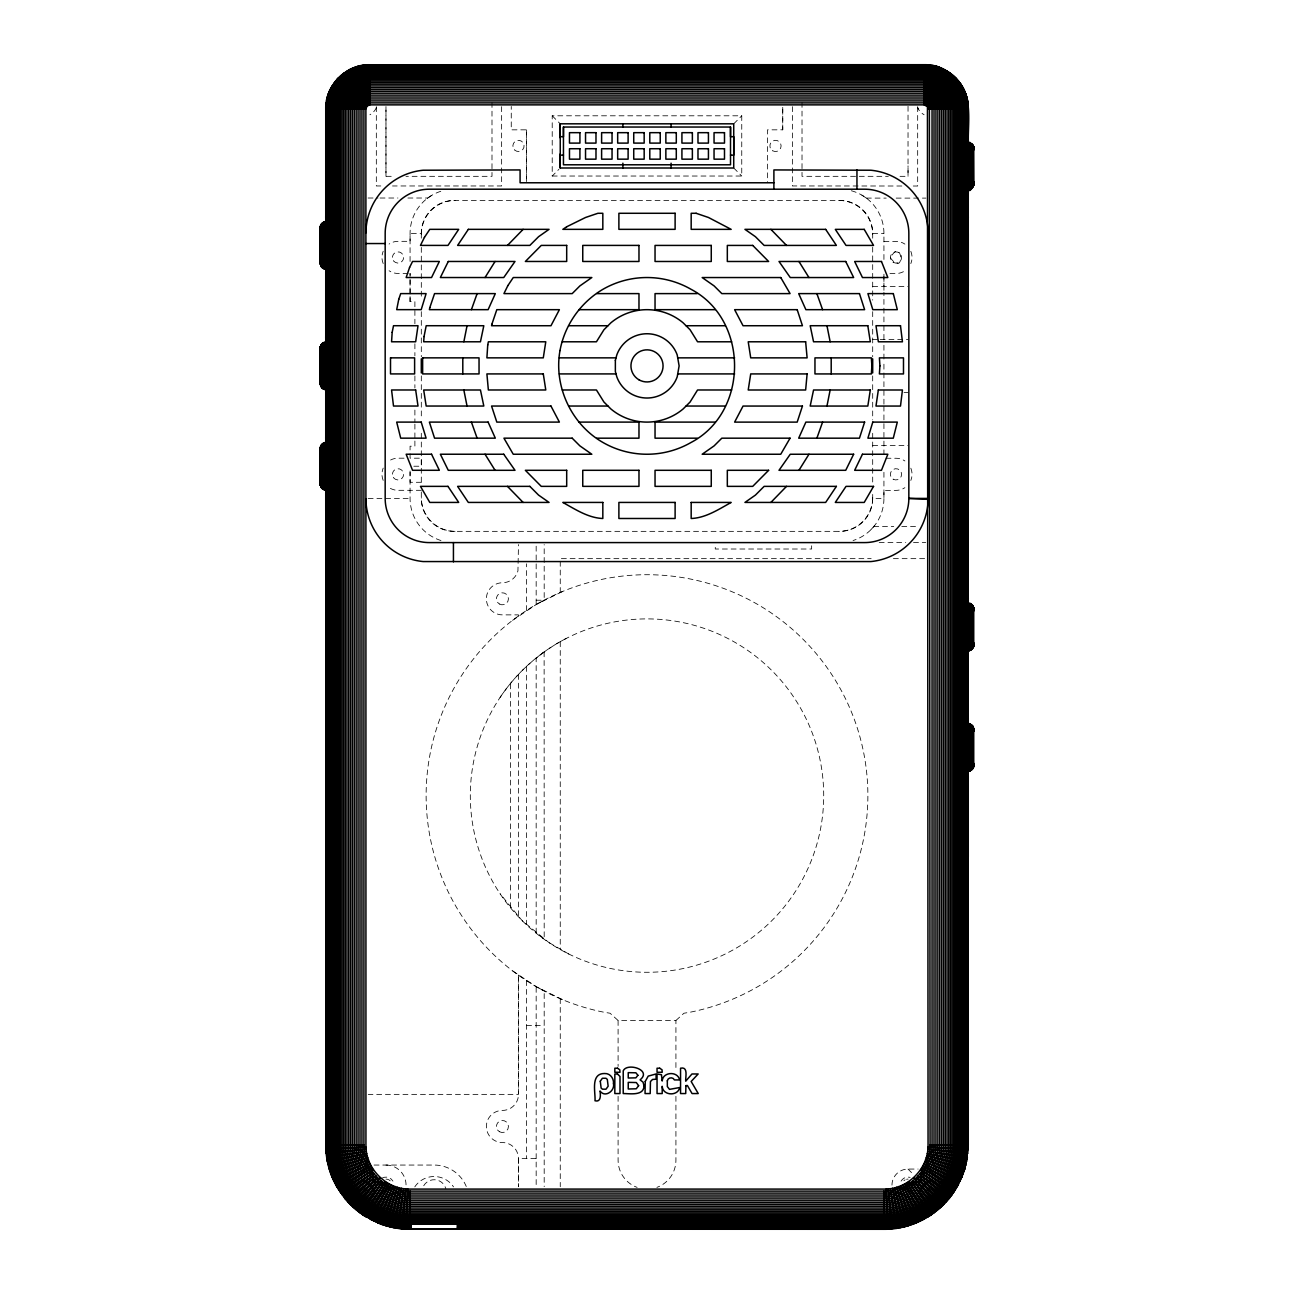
<?xml version="1.0" encoding="UTF-8"?>
<svg xmlns="http://www.w3.org/2000/svg" width="1294" height="1294" viewBox="0 0 1294 1294"><rect width="100%" height="100%" fill="white"/><g stroke="black" fill="none" stroke-linecap="round" stroke-linejoin="round"><path stroke-width="0.75" stroke-dasharray="5 3.75" d="M376.328 106.69L376.328 185.964L382.393 185.964M385.968 176.324L385.968 106.448L385.968 176.324L393.974 176.324M440.963 540.536A44.174 44.174 0 0 1 410.069 498.416L410.069 472.245M410.069 301.631L410.069 273.455L410.069 301.631L414.889 301.631L414.889 323.726M491.995 102.436L491.995 176.324L405.976 176.324M501.635 106.674L501.635 185.964L392.503 185.964M510.467 907.595L510.483 683.556M518.425 975.029L518.49 1094.368A16.062 16.062 0 0 1 502.428 1110.43A16.062 16.062 0 0 0 486.366 1126.492A16.062 16.062 0 0 0 502.428 1142.553A16.062 16.062 0 0 1 518.49 1158.615L518.49 1186.727L518.49 1158.615L536.169 1158.615L536.169 1186.727M518.506 977.423L518.49 1094.368L368.24 1094.368M526.529 610.558L526.529 563.812M526.529 129.837L526.529 181.953L526.529 129.837L511.259 129.837L511.259 106.448M536.169 1158.615L536.169 986.626L544.192 990.945L544.192 1186.679M536.169 559.93L536.169 544.515M536.169 563.893L536.169 604.557L544.192 600.222L544.192 544.58M560.253 592.539L560.253 558.652L871.169 558.652M782.741 129.837L782.741 106.448L782.741 129.821L767.471 129.837L767.471 181.936M792.381 106.674L792.365 185.948L903.519 186.012M802.021 102.355L802.021 176.324L888.282 176.324M883.931 406.138L883.931 454.582M883.931 404.181L883.931 360.977M883.931 339.384L883.931 292.266M883.931 290.309L883.931 273.519L883.931 286.378M883.931 259.463L883.931 233.373A44.174 44.174 0 0 0 851.193 190.703M900.026 176.324L908.032 176.324L908.032 165.875M917.672 106.69L917.672 186.029L911.607 186.012M518.425 616.154L518.49 614.876L502.428 614.876A16.062 16.062 0 0 1 486.366 598.815A16.062 16.062 0 0 1 502.428 582.753A16.062 16.062 0 0 0 517.94 570.848L518.49 544.548M376.328 107.564L375.794 108.874A16.062 16.062 0 0 1 369.906 114.762M500.082 697.417C517.26 671.78 541.199 650.801 568.859 637.117A176.696 176.696 0 0 1 823.324 807.149A176.696 176.696 0 0 1 548.834 942.501L522.048 920.535L500.082 893.75M870.991 529.65L874.809 525.299M552.214 176.033L741.753 176.033L741.753 115.797L552.214 115.797L552.214 176.033L558.911 169.336M733.73 123.82L741.753 115.797M675.921 1020.481L683.944 1013.234L690.09 1012.215A220.87 220.87 0 0 0 830.651 672.88A220.87 220.87 0 0 0 463.349 672.88A220.87 220.87 0 0 0 603.91 1012.215L610.056 1013.234L618.095 1020.481L675.921 1020.481L675.921 1070.381M512.537 620.36L536.573 604.298L562.486 591.52M427.343 198.322L432.147 195.103M368.062 198.014L378.026 198.014M380.015 198.014L397.937 198.014M407.885 198.014L427.796 198.014M866.333 198.095L886.212 198.111M896.16 198.111L925.97 198.111M872.69 238.193L872.69 233.373A32.932 32.932 0 0 0 839.757 200.441L454.243 200.441A32.932 32.932 0 0 0 421.31 233.373L410.069 233.373L410.069 241.331L398.018 241.331A16.062 16.062 0 0 0 389.09 244.048M872.69 233.373L883.931 233.373M883.931 241.396L895.982 241.396A16.062 16.062 0 0 1 904.91 244.113M408.063 273.455L398.018 273.455A16.062 16.062 0 0 1 389.09 270.753M889.965 273.519L895.982 273.519A16.062 16.062 0 0 0 904.91 270.818M872.69 286.378L908.032 286.378M872.69 339.384L878.319 339.384M880.195 339.384L908.032 339.384M904.021 392.389L908.032 392.389M872.69 445.411L908.032 445.411M404.051 458.189L398.018 458.189A16.062 16.062 0 0 0 389.106 460.89M885.953 458.254L895.982 458.254A16.062 16.062 0 0 1 904.91 460.971M413.821 466.228L421.31 466.228L421.31 458.189L410.069 458.189L410.069 446.204L414.889 446.204L414.889 440.186M421.31 482.29L410.069 482.29L410.069 468.234M421.31 490.313L398.018 490.313A16.062 16.062 0 0 1 389.106 487.612M368.143 498.416L410.069 498.416M421.31 491.946L421.31 498.416A32.932 32.932 0 0 0 454.243 531.349L839.757 531.349A32.932 32.932 0 0 0 872.69 498.416L883.931 498.416L883.931 490.377L895.982 490.377A16.062 16.062 0 0 0 904.91 487.676M873.741 526.529L893.766 526.529M901.772 526.529L917.786 526.529M879.192 542.59L905.768 542.59M913.499 542.59L925.776 542.59M893.378 558.652L925.679 558.652M536.169 600.222L544.192 600.222M526.529 1025.608L544.192 1025.608M374.047 1165.053L434.169 1165.053A34.76 34.76 0 0 1 466.277 1186.501M891.97 1185.126A16.062 16.062 0 0 1 908.032 1169.064L918.125 1169.064M562.486 999.647L536.573 986.869L512.537 970.824M568.859 954.066L548.834 942.501A176.696 176.696 0 0 1 568.859 637.117M861.853 195.103L866.656 198.322M733.73 167.994L741.753 176.033M552.214 115.797L560.237 123.82M908.032 1169.064L912.221 1173.302M918.222 108.874L917.672 107.564L918.222 108.874A16.062 16.062 0 0 0 924.094 114.762M908.032 106.318L908.032 176.324M883.931 345.272L883.931 359.02M883.931 472.31L883.931 498.416A44.174 44.174 0 0 1 853.053 540.536M872.69 247.105L872.69 300.127M872.69 311.676L872.69 356.837M872.69 375.923L872.69 419.887M872.69 433.264L872.69 484.36M872.69 494.405L872.69 498.416M811.645 545.793L811.645 549.012L715.275 549.012L715.275 545.793M675.921 1096.341L675.921 1160.233A28.921 28.921 0 0 1 656.899 1187.391M618.095 1020.481L618.095 1066.402M618.095 1096.341L618.095 1160.233A28.921 28.921 0 0 0 637.117 1187.391M560.253 641.711L560.253 949.472M560.253 998.644L560.253 1186.744M526.512 666.459L526.529 924.709M526.529 980.626L526.529 1158.615M518.49 674.449L518.49 916.718M421.31 233.373L421.31 238.193M421.31 247.413L421.31 299.626M421.31 311.66L421.31 356.837M421.31 375.891L421.31 419.175M421.31 433.264L421.31 484.36M414.889 343.8L414.889 355.85M414.889 375.923L414.889 387.974M414.889 410.069L414.889 422.119M414.889 424.125L414.889 438.181M410.069 261.42L410.069 233.373A44.174 44.174 0 0 1 442.807 190.703M385.968 1165.053A20.073 20.073 0 0 1 406.057 1185.126M381.956 1178.171A8.039 8.039 0 0 1 392.923 1181.115M901.077 1181.115A8.039 8.039 0 0 1 910.119 1177.362M903.859 1180.791A6.017 6.017 0 0 1 905.121 1179.853M906.576 1179.287A6.017 6.017 0 0 1 908.145 1179.109M385.968 1179.109A6.017 6.017 0 0 1 390.238 1180.872M414.792 1186.873A23.292 23.292 0 0 1 453.531 1186.873M423.72 1185.757A12.05 12.05 0 0 1 445.799 1188.668M910.83 468.169A16.062 16.062 0 0 1 910.83 480.462M910.83 251.311A16.062 16.062 0 0 1 910.83 263.604M383.186 263.555A16.062 16.062 0 0 1 383.186 251.246M383.186 480.397A16.062 16.062 0 0 1 383.186 468.104M421.31 234.165A33.741 33.741 0 0 1 455.051 200.441M455.051 531.349A33.741 33.741 0 0 1 421.31 497.608M872.69 497.608A33.741 33.741 0 0 1 838.965 531.349M838.965 200.441A33.741 33.741 0 0 1 872.69 234.165M890.45 257.862C905.59 278.404 902.436 235.362 890.45 257.862M544.127 652.03L536.169 658.096L536.169 933.087L544.192 939.185L544.127 652.03M499.419 1131.716A6.017 6.017 0 0 0 508.445 1126.492A6.017 6.017 0 0 0 499.419 1121.283A6.017 6.017 0 0 0 499.419 1131.716M514.511 149.894A5.629 5.629 0 0 0 523.908 147.37A5.629 5.629 0 0 0 517.034 140.48A5.629 5.629 0 0 0 514.511 149.894M772.68 150.783A5.629 5.629 0 0 0 781.123 145.915A5.629 5.629 0 0 0 772.68 141.046A5.629 5.629 0 0 0 772.68 150.783M893.167 479.184A5.629 5.629 0 0 0 901.611 474.316A5.629 5.629 0 0 0 893.167 469.447A5.629 5.629 0 0 0 893.167 479.184M393.554 260.887A5.629 5.629 0 0 0 403.21 259.609A5.629 5.629 0 0 0 397.29 251.893A5.629 5.629 0 0 0 393.554 260.887M393.554 477.745A5.629 5.629 0 0 0 403.21 476.467A5.629 5.629 0 0 0 397.29 468.752A5.629 5.629 0 0 0 393.554 477.745M893.167 262.326A5.629 5.629 0 0 0 901.611 257.457A5.629 5.629 0 0 0 893.167 252.589A5.629 5.629 0 0 0 893.167 262.326M499.419 604.023A6.017 6.017 0 0 0 508.445 598.815A6.017 6.017 0 0 0 499.419 593.59A6.017 6.017 0 0 0 499.419 604.023"/><path stroke-width="1.5" d="M560.237 168.01L560.237 123.82L733.73 123.82L733.73 168.01L560.237 167.994L560.237 153.937M563.456 127.038L563.456 164.791L730.512 164.791L730.512 127.038L563.456 127.038L563.456 136.679L560.237 136.679M622.883 168.01L622.883 163.19M622.883 127.038L622.883 123.836M671.085 168.01L671.085 163.19M671.085 127.038L671.085 123.836M928.057 1147.131L927.442 106.642L924.094 104.863L369.906 104.863L367.075 106.043L365.895 108.874L365.943 1147.131C366.574 1169.113 385.919 1188.442 407.901 1189.089L886.099 1189.089C908.081 1188.442 927.426 1169.113 928.057 1147.131L968.171 1149.104L964.645 1169.452L958.272 1184.706M968.268 286.152L968.268 279.957M968.268 233.583L968.171 1149.104L968.074 1144.964M968.268 217.829L968.268 216.907M968.268 856.628L968.268 776.303M968.268 761.859L968.268 732.938M968.268 641.371L968.268 612.466M968.268 491.995L968.268 498.19M968.268 451.832L968.268 385.968M968.268 345.805L968.268 339.61M968.268 318.55L968.268 310.511M968.268 269.103L968.268 108.874C968.866 85.275 947.709 64.102 924.094 64.7L369.906 64.749C346.307 64.037 325.134 85.307 325.732 108.874L325.732 510.451L326.832 514.284M968.899 724.236L967.475 723.297L972.49 726.274L973.897 729.881L972.49 725.724L968.899 723.459L968.899 771.337L967.475 771.499L967.475 765.239C976.08 761.745 975.676 768.215 968.899 771.337L972.49 768.523L973.897 765.029L971.471 769.93L967.475 771.289M968.899 603.764L967.475 602.826L972.49 605.802L973.897 609.409L972.49 605.252L968.899 602.988L968.899 650.85L967.475 651.011L967.475 644.768C976.08 641.274 975.676 647.744 968.899 650.85L972.49 648.035L973.897 644.558L971.471 649.442L967.475 650.817M968.899 142.825L967.475 142.68C974.9 143.634 977.019 152.126 967.475 148.131M967.475 729.541C973.444 731.692 976.549 729.492 970.257 725.546L970.257 723.944L967.475 723.508M973.897 609.603L973.25 607.42L970.257 605.074L970.257 603.457L970.257 650.381L970.257 648.763L972.49 647.372L973.897 644.234L971.471 647.113L967.475 647.987M973.897 148.664L968.899 142.049L968.899 189.927L967.475 190.089L967.475 183.845C984.702 176.809 960.294 202.123 973.897 183.651L973.735 146.885L970.257 142.534L970.257 189.442L973.897 183.619L973.735 185.01L973.897 183.311L971.471 186.19L967.475 187.064M971.471 726.144L971.471 724.705L971.471 770.092L971.471 767.601L973.897 764.9M973.735 608.487L973.897 609.862L971.471 606.724L971.471 604.233L971.471 649.62L971.471 648.165M971.471 143.957L971.471 188.681L973.735 184.427M967.475 731.336L973.897 731.336L972.49 725.724L972.49 769.073L972.49 765.902L973.897 764.463L973.735 765.352M967.475 609.07L973.897 610.153L972.49 608.423L972.49 605.252L972.49 648.601L972.49 645.415L973.897 643.991L973.735 644.881M972.49 148.681L972.49 144.313L967.475 142.097M973.25 729.428L973.25 726.937L973.25 767.86L973.25 765.369M973.25 608.956L972.49 605.382L967.475 603.02M967.475 149.926L973.897 149.926L972.49 144.459L972.49 187.662L972.49 184.492L973.897 183.052L973.735 183.942M973.897 765.061L973.735 766.42L973.897 763.46L967.475 763.46M973.897 764.722L973.25 766.889L970.257 769.234L970.257 770.852L970.257 723.944L973.25 727.05L973.897 730.075M973.897 644.59L973.735 645.949L973.897 642.989L967.475 642.989M973.735 608.956L973.25 606.465L973.25 647.372L973.25 644.897M973.735 185.091L973.897 182.05L967.475 182.05M973.735 147.548L973.897 148.923L973.25 145.64L973.25 186.449L973.25 184.783M373.335 1169.501L340.112 1191.709C330.746 1178.511 325.716 1161.43 325.781 1144.964L325.781 106.706L329.436 91.292L366.202 107.337L328.692 94.236L330.957 88.057L337.184 79.209L343.589 73.386L358.001 66.382L366.898 64.846L928.429 64.91L935.999 66.382L924.886 104.943L928.316 78.174C925.776 57.502 939.282 67.239 949.537 72.82C961.329 80.762 967.928 94.818 967.831 108.874L967.831 1144.964L966.23 1161.333M365.911 498.886L366.202 504.628A63.455 63.455 0 0 0 423.122 561.564L870.878 561.564A63.455 63.455 0 0 0 927.814 504.628L927.814 227.146A63.455 63.455 0 0 0 870.878 170.226L773.893 169.935L773.893 189.199M930.079 1144.964C930.709 1169.63 908.598 1191.725 883.931 1191.111L410.069 1191.111C385.402 1191.725 363.307 1169.63 363.921 1144.964L363.921 108.874L364.795 105.768L369.906 102.889L924.094 102.889L927.2 103.763L929.415 106.124L930.079 1144.964L968.268 1144.964L968.074 108.874C968.705 89.561 954.438 71.219 935.966 66.528M326.589 100.253L328.32 93.993L325.781 108.874L363.921 108.874M325.878 105.865L326.023 1149.088M365.911 232.888L366.202 227.146A63.455 63.455 0 0 1 423.122 170.226L520.091 169.935L520.091 182.778L773.893 182.778M958.142 1184.625C944.232 1211.799 914.421 1229.575 883.931 1229.3L405.928 1229.203L407.901 1189.089M462.799 357.856L462.799 373.917M831.201 373.934L831.201 357.872M924.094 104.863L927.102 64.846L926.261 64.749L924.094 64.749L924.094 102.889M900.85 1185.773L916.217 1222.879L904.425 1226.728L883.931 1229.106L401.803 1228.896L405.734 1188.927M326.541 224.347L322.529 225.221L320.119 228.1L321.51 224.299L326.541 222.115M326.525 344.819L322.529 345.692L320.103 348.571L321.51 344.77L326.525 342.587M326.541 445.217L322.529 446.09L320.103 448.969L321.51 445.168L326.541 442.985M973.897 183.311L973.735 184.783L973.897 183.505M973.897 644.234L973.735 645.722L973.897 644.428M326.541 269.508L322.529 268.101L320.119 263.086L320.265 226.321L322.529 222.714L326.541 221.323M326.525 389.979L322.529 388.588L320.103 383.558L320.265 346.792L322.529 343.201L326.525 341.794M326.541 490.377L322.529 488.986L320.103 483.956L320.265 447.19L322.529 443.599L326.541 442.192M320.119 227.906L321.51 223.878L326.541 221.517M320.103 348.377L321.51 344.35L326.525 342.004M320.103 448.775L321.51 444.748L326.541 442.386M320.119 227.744L320.265 226.385M320.103 348.215L320.265 346.873M320.103 448.614L320.265 447.271L320.265 485.379M968.268 150.638L968.268 136.177C968.672 117.9 971.196 95.788 958.239 80.843M358.001 66.382L369.13 104.943L363.905 65.153L349.089 69.908L337.653 78.756L352.486 68.76L361.01 66.043L369.906 65.137L930.079 65.298M320.119 228.1L322.529 224.169L326.541 223.069M320.103 348.571L322.529 344.641L326.525 343.541M320.103 448.969L322.529 445.039L326.541 443.939M401.803 1228.896L397.695 1228.394L403.582 1188.668M973.897 182.405L973.735 182.729M973.897 643.344L973.735 643.652M973.897 763.816L973.735 764.139M320.265 227.453C319.796 228.779 324.438 224.622 326.541 225.868M320.265 347.94C319.796 349.267 324.438 345.11 326.525 346.339M320.265 448.322C319.796 449.649 324.438 445.492 326.541 446.737M463.85 341.778L467.053 325.716M405.944 1229.009L393.619 1227.682L401.447 1188.296M826.963 406.057L830.15 389.995M926.213 1157.79L964.596 1169.436L966.456 1161.381M924.886 104.943L932.715 65.557M327.786 97.066L326.169 108.874L326.169 1144.964C326.153 1162.821 332.024 1180.613 342.684 1194.944M393.619 1227.682L389.591 1226.728L399.328 1187.811M387.359 1182.862L366.703 1217.298L363.21 1215.082L381.649 1224.367L397.727 1228.2M965.324 1165.36L959.776 1180.84L951.333 1194.944M325.732 663.191L326.832 659.358M389.591 1226.728L385.58 1225.661L397.242 1187.245M964.451 1169.388L961.814 1177.216M471.42 309.654L477.114 293.609M822.58 422.103L816.886 438.181M941.676 68.404L925.631 105.17L938.975 67.288M385.596 1225.628L381.665 1224.318L395.188 1186.566M328.336 94.106L335.761 80.843M377.799 1222.879L381.665 1224.318M393.166 1185.773L377.864 1222.701L370.343 1219.304M960.002 1180.937L961.668 1177.168M374.015 1221.196L391.176 1184.9M329.436 91.292L337.653 78.756M329.792 91.453L334.175 83.657L341.891 74.728M485.04 277.531L495.068 261.469M808.96 454.243L798.932 470.304M954.212 76.621L926.941 106.043L956.347 78.756L944.329 69.827L926.844 103.552M370.407 1219.174L389.235 1183.929M919.613 1174.24L949.133 1198.47L958.32 1184.722L922.897 1165.797M363.242 1215.05L385.531 1181.697M949.456 72.949L926.326 105.542L946.804 70.992M363.21 1215.082L359.861 1212.672L382.571 1182.037M457.461 1228.524L883.931 1228.524C928.591 1229.656 968.624 1189.623 967.491 1144.964L967.491 108.874C968.074 85.679 947.289 64.91 924.094 65.476L369.906 65.476C346.711 64.91 325.942 85.679 326.509 108.874L326.606 1149.072L330.099 1169.226L336.375 1184.35L345.466 1197.985L360.088 1212.349L344.883 1198.47L335.696 1184.722M927.879 104.232L952.125 74.728M359.829 1212.704L356.594 1210.116L380.792 1180.629M332.024 86.164L366.574 106.642L333.852 83.431M946.108 1201.317L948.793 1198.195M948.971 1198.341L940.447 1207.318M507.491 245.407L523.132 229.345M786.526 486.366L770.868 502.428M380.404 1177.702L353.456 1207.415L363.323 1214.92M340.112 1191.709L350.464 1204.568L356.562 1210.165M377.444 1177.589L350.431 1204.601L344.883 1198.47M943.261 1204.293L933.912 1212.349M347.585 1201.608L375.875 1175.955M347.196 70.992L367.674 105.542L344.463 72.82M930.677 1214.92L940.544 1207.415L913.596 1177.702M374.403 1174.24L345.207 1198.195M928.736 105.089L958.207 81.118M342.376 1195.171L372.995 1172.461M960.148 83.431L927.442 106.642L961.992 86.164M930.548 1214.726C916.848 1223.881 900.414 1228.879 883.931 1228.863M927.264 1217.266L930.758 1215.05M337.766 1188.296L372.171 1167.673M335.728 1184.706L371.103 1165.797M963.14 88.639L929.415 106.124M923.609 1219.174L916.136 1222.701M971.471 187.242L967.475 188.326M333.868 1181.001L370.133 1163.856M967.815 102.873L928.041 108.098L966.586 96.969M964.564 91.292L927.814 107.337L965.68 94.106M972.49 184.492L967.475 185.527M972.49 645.415L967.475 646.466M972.49 765.902L967.475 766.938M352.324 68.404L368.369 105.17L355.138 67.304L349.606 69.698L367.156 103.552M332.154 1177.233L369.259 1161.866M971.471 767.601L967.475 768.474M368.466 1159.845L330.666 1173.383M361.285 65.557L369.13 104.943M970.257 188.714L967.475 189.28M327.544 1161.381L329.776 1169.323M329.404 1169.436L367.787 1157.79M970.257 648.763L967.475 649.264M970.257 769.234L967.475 769.736M328.676 1165.36L367.221 1155.704M928.041 108.098L967.427 100.253M928.105 108.874L968.122 105.865L968.219 106.706L968.219 108.874L930.079 108.874M366.736 1153.585L327.398 1161.414L326.686 1157.337L366.364 1151.45M363.921 65.298L369.906 64.749L369.906 102.889M967.475 189.878L968.899 189.717M967.475 650.219L968.899 650.073M967.475 770.69L968.899 770.545M326.137 1153.229L366.105 1149.298M325.829 1149.104L365.943 1147.131M326.541 227.566C323.694 227.922 319.052 227.857 320.119 229.345L326.541 229.345M326.525 348.037C323.694 348.409 319.036 348.329 320.103 349.833L326.525 349.833M326.541 448.436C323.694 448.792 319.036 448.727 320.103 450.231L326.541 450.231M560.237 155.151L563.456 155.151M730.512 155.151L733.73 155.151L733.73 136.679L730.512 136.679L730.512 127.038M365.911 243.547L385.175 243.547M326.541 261.485L320.119 261.485L321.51 262.731L326.541 263.264M596.793 293.609L638.977 293.609L638.977 309.67L578.936 309.67M697.207 293.609L655.039 293.609L655.039 309.67L715.081 309.67M568.616 325.732L607.954 325.732M686.046 325.732L725.384 325.732M562.34 341.794L596.437 341.794L603.942 329.744L610.865 322.821A56.224 56.224 0 0 1 683.135 322.821L690.074 329.744L697.563 341.794L731.66 341.794M559.364 357.856L616.025 357.856M677.991 357.856L734.652 357.856M559.364 373.917L616.025 373.917M677.991 373.917L734.652 373.917M326.525 381.956L320.103 381.956L321.51 383.202L326.525 383.736M463.85 389.995L480.446 389.995L483.81 406.041L426.179 406.041L423.688 389.995L463.85 389.995L467.037 406.041M562.34 389.979L596.437 389.979L603.942 402.03L610.865 408.953A56.224 56.224 0 0 0 683.135 408.953L690.074 402.03L697.563 389.979L731.66 389.979M568.616 406.041L607.954 406.041M686.046 406.041L725.384 406.041M578.919 422.103L638.977 422.103L638.977 438.181L596.793 438.181M715.081 422.103L655.039 422.103L655.039 438.181L697.223 438.181M325.732 430.951L326.654 430.951M326.541 482.355L320.103 482.355L321.51 483.6L326.541 484.134M928.089 498.416L908.841 498.416A44.174 44.174 0 0 1 864.667 542.59L429.349 542.59A44.174 44.174 0 0 1 385.175 498.416L385.175 233.357A44.174 44.174 0 0 1 429.349 189.199L864.667 189.199A44.174 44.174 0 0 1 908.841 233.373L908.841 498.416L928.073 499.355M967.475 610.865L973.897 610.865L973.735 607.824L973.735 646.013M325.732 1144.964L363.921 1144.964M410.877 1223.914L457.461 1223.914L457.461 1229.106M410.877 1224.561C368.062 1226.081 329.388 1187.795 330.471 1144.964L330.471 108.874C329.954 87.798 348.83 68.922 369.906 69.439L924.094 69.439C945.17 68.922 964.046 87.798 963.529 108.874L963.529 1144.964C964.596 1187.504 926.472 1225.628 883.931 1224.561L457.461 1224.561M410.877 1225.45C367.577 1226.971 328.482 1188.264 329.582 1144.964L329.582 108.874C329.064 87.329 348.361 68.032 369.906 68.55L924.094 68.55C945.639 68.032 964.936 87.329 964.418 108.874L964.418 1144.964C965.502 1187.973 926.941 1226.518 883.931 1225.45L457.461 1225.45M410.877 1226.243C367.156 1227.78 327.673 1188.701 328.789 1144.964L328.789 108.874C328.255 86.908 347.94 67.223 369.906 67.757L924.094 67.757C946.076 67.223 965.745 86.908 965.211 108.874L965.211 1144.964C966.311 1188.393 927.377 1227.327 883.931 1226.243L457.461 1226.243M410.877 1226.955C366.784 1228.507 326.961 1189.073 328.078 1144.964L328.078 108.874C327.528 86.52 347.552 66.495 369.906 67.045L924.094 67.045C946.448 66.495 966.472 86.52 965.922 108.874L965.922 1144.964C967.022 1188.782 927.749 1228.055 883.931 1226.955L457.461 1226.955M410.877 1227.569C366.445 1229.122 326.331 1189.412 327.463 1144.964L327.463 108.874C326.913 86.197 347.229 65.881 369.906 66.431L924.094 66.431C946.771 65.881 967.103 86.197 966.537 108.874L966.537 1144.964C967.653 1189.105 928.073 1228.685 883.931 1227.569L457.461 1227.569M410.877 1228.103C366.17 1229.656 325.797 1189.687 326.929 1144.964L326.929 108.874C326.379 85.905 346.938 65.347 369.906 65.897L924.094 65.897C947.062 65.347 967.637 85.905 967.071 108.874L967.071 1144.964C968.187 1189.396 928.364 1229.219 883.931 1228.103L457.461 1228.103M410.877 1228.524C392.81 1228.718 374.775 1222.862 360.282 1212.09M327.414 96.969L365.976 108.098L326.185 102.873M410.069 1228.863C393.586 1228.879 377.152 1223.881 363.452 1214.726M967.475 146.432L973.25 148.017M326.541 264.963L321.51 263.911L320.119 261.841M326.525 385.434L321.51 384.383L320.103 382.312M326.541 485.832L321.51 484.781L320.103 482.711M967.475 607.371L972.49 608.423M967.475 727.843L972.49 728.894M967.475 144.912L971.471 145.785L973.735 148.034M326.023 105.882L365.895 108.874M326.541 266.483L322.529 265.61L320.119 262.472L321.51 265.868L326.541 267.761M326.525 386.955L322.529 386.081L320.103 382.959L321.51 386.34L326.525 388.232M326.541 487.353L322.529 486.479L320.103 483.358L321.51 486.738L326.541 488.631M967.475 605.851L971.471 606.724M967.475 726.322L972.49 727.826L973.897 730.334M967.475 143.65L970.257 144.135M967.475 604.573L970.257 605.074M967.475 725.061L970.257 725.546M927.895 1149.298L967.863 1153.229M326.541 268.715L322.529 267.454L320.119 262.925L321.51 266.952L326.541 269.314M326.525 389.187L322.529 387.925L320.103 383.396L321.51 387.424L326.525 389.785M326.541 489.585L322.529 488.323L320.103 483.794L321.51 487.822L326.541 490.183M927.102 64.846L930.111 65.153M927.636 1151.45L967.362 1157.337L966.602 1161.414L927.264 1153.585M930.046 65.541C944.927 67.482 958.336 77.656 964.208 91.453M326.703 99.897L365.976 108.098M926.795 1155.704L965.745 1165.457M925.534 1159.845L963.334 1173.383M938.829 67.434L944.329 69.827M924.757 1161.866L961.846 1177.233M923.867 1163.856L960.18 1181.018M330.73 88.574L364.584 106.124M956.266 1188.329L921.829 1167.673M920.665 1169.501L954.066 1191.823M921.004 1172.461L951.672 1195.203M365.264 105.089L335.68 81.021M770.884 229.362L786.526 245.423M523.116 502.428L507.474 486.366M918.125 1175.955L946.432 1201.608M337.766 78.853L367.075 106.043L339.788 76.621M350.577 1204.455L353.569 1207.318M916.573 1177.589L943.569 1204.601M937.406 1210.116L913.208 1180.629M342.312 74.939L366.137 104.232M911.429 1182.037L934.171 1212.704M798.932 261.485L808.96 277.547M495.068 470.304L485.04 454.226M908.485 1181.697L930.79 1215.082M906.641 1182.862L927.297 1217.298M904.765 1183.929L923.69 1219.336M816.886 293.609L822.58 309.67M477.114 438.165L471.42 422.103M902.824 1184.9L920.002 1221.196M332.332 1177.168L333.998 1180.937M332.202 1177.216L329.549 1169.388M898.812 1186.566L912.351 1224.367M896.758 1187.245L908.42 1225.661M894.672 1187.811L904.425 1226.728M966.44 97.001L967.669 102.889M369.906 104.863L366.898 64.846M826.963 325.716L830.15 341.778M892.553 1188.296L900.398 1227.682M890.418 1188.668L896.305 1228.394M320.119 262.731L320.265 263.847M320.103 383.218L320.265 384.334M320.103 483.6L320.265 484.716M320.265 264.445L320.265 226.321M320.265 384.916L320.265 346.792M320.103 483.956L320.265 485.315L320.103 483.924M973.735 728.376L973.735 766.501M888.266 1188.927L892.164 1228.459M886.099 1189.089L888.072 1229.203M968.268 598.281L968.268 599.106M968.268 719.577L968.268 718.477M325.732 216.502L325.732 217.602M325.732 336.974L325.732 338.074M325.732 437.372L325.732 438.472M968.268 157.561L968.268 177.149M968.268 179.559L968.268 194.019M883.931 1191.111L883.931 1229.3M872.69 358.859L872.69 372.931M856.951 169.935L856.951 189.199M560.237 123.82L560.237 137.876M453.434 542.59L453.434 561.839M421.31 358.859L421.31 372.931M410.877 1223.477L410.877 1229.106M410.069 1191.111L410.069 1229.3M325.101 221.484L325.101 269.346M325.101 341.956L325.101 389.817M325.101 442.354L325.101 490.216M323.743 221.953L323.743 268.877M323.743 342.425L323.743 389.348M323.743 442.823L323.743 489.747M322.529 222.714L322.529 268.101M322.529 343.201L322.529 388.588M322.529 443.599L322.529 488.986M321.51 223.733L321.51 267.098M321.51 344.22L321.51 387.569M321.51 444.618L321.51 487.967M320.75 224.962L320.75 265.868M320.75 345.433L320.75 386.356M320.75 445.832L320.75 486.738M444.23 1223.655A3.219 3.219 0 0 1 443.001 1223.914M425.322 1223.914A3.219 3.219 0 0 1 424.092 1223.655M566.691 470.304L566.691 486.366L541.264 486.366L525.364 470.304L566.691 470.304M566.691 245.407L566.691 261.469L525.38 261.469L541.28 245.407L566.691 245.407M602.826 502.428L602.826 518.49C588.333 518.004 575.215 509.27 562.825 502.428L602.826 502.428M691.174 502.428L691.174 518.49C705.667 518.004 718.785 509.286 731.175 502.428L691.174 502.428M932.052 1144.964C932.699 1170.682 909.65 1193.731 883.931 1193.084L410.069 1193.084C384.35 1193.731 361.317 1170.682 361.948 1144.964L361.948 108.874L364.099 103.439L369.906 100.916L924.094 100.916L928.235 102.08L931.162 105.218L932.052 108.874L932.052 1144.964M934.009 1144.964C934.672 1171.717 910.685 1195.705 883.931 1195.041L410.069 1195.041C383.315 1195.705 359.328 1171.717 360.007 1144.964L360.007 108.874C359.878 103.585 364.617 98.829 369.906 98.959L924.094 98.959C929.399 98.829 934.139 103.585 934.009 108.874L934.009 1144.964M935.95 1144.964C936.646 1172.752 911.736 1197.678 883.931 1196.982L410.069 1196.982C382.28 1197.678 357.354 1172.752 358.05 1144.964L358.05 108.874C357.904 102.549 363.582 96.872 369.906 97.018L924.094 97.018C930.435 96.872 936.096 102.549 935.95 108.874L935.95 1144.964M937.875 1144.964C938.587 1173.787 912.755 1199.619 883.931 1198.907L410.069 1198.907C381.245 1199.619 355.413 1173.787 356.141 1144.964L356.141 108.874C355.947 101.514 362.546 94.915 369.906 95.109L924.094 95.109C931.454 94.915 938.053 101.514 937.875 108.874L937.875 1144.964M939.767 1144.964C940.512 1174.806 913.774 1201.544 883.931 1200.8L410.069 1200.8C380.226 1201.544 353.488 1174.806 354.232 1144.964L354.232 108.874C354.022 100.495 361.527 92.99 369.906 93.2L924.094 93.2C932.473 92.99 939.978 100.495 939.767 108.874L939.767 1144.964M941.644 1144.964C942.42 1175.809 914.777 1203.452 883.931 1202.676L410.069 1202.676C379.239 1203.452 351.596 1175.809 352.356 1144.964L352.356 108.874C352.13 99.492 360.525 91.098 369.906 91.324L924.094 91.324C933.475 91.098 941.87 99.492 941.644 108.874L941.644 1144.964M943.488 1144.964C944.28 1176.78 915.748 1205.312 883.931 1204.504L410.069 1204.504C378.252 1205.312 349.72 1176.78 350.528 1144.964L350.528 108.874C350.27 98.522 359.554 89.237 369.906 89.496L924.094 89.496C934.462 89.237 943.73 98.522 943.488 108.874L943.488 1144.964M945.283 1144.964C946.108 1177.75 916.718 1207.14 883.931 1206.315L410.069 1206.315C377.282 1207.14 347.892 1177.75 348.717 1144.964L348.717 108.874C348.442 97.551 358.584 87.41 369.906 87.685L924.094 87.685C935.416 87.41 945.558 97.551 945.283 108.874L945.283 1144.964M947.046 1144.964C947.887 1178.688 917.656 1208.919 883.931 1208.078L410.069 1208.078C376.344 1208.919 346.113 1178.688 346.954 1144.964L346.954 108.874C346.663 96.613 357.645 85.63 369.906 85.922L924.094 85.922C936.355 85.63 947.337 96.613 947.046 108.874L947.046 1144.964M948.761 1144.964C949.634 1179.61 918.578 1210.65 883.931 1209.793L410.069 1209.793C375.422 1210.65 344.382 1179.61 345.239 1144.964L345.239 108.874C344.916 95.691 356.723 83.884 369.906 84.207L924.094 84.207C937.277 83.884 949.084 95.691 948.761 108.874L948.761 1144.964M950.427 1144.964C951.316 1180.5 919.468 1212.349 883.931 1211.459L410.069 1211.459C374.532 1212.349 342.684 1180.5 343.573 1144.964L343.573 108.874C343.233 94.802 355.834 82.201 369.906 82.541L924.094 82.541C938.166 82.201 950.766 94.802 950.427 108.874L950.427 1144.964M952.028 1144.964C952.95 1181.357 920.325 1213.982 883.931 1213.06L410.069 1213.06C373.675 1213.982 341.05 1181.357 341.972 1144.964L341.972 108.874C341.6 93.944 354.977 80.568 369.906 80.94L924.094 80.94C939.023 80.568 952.4 93.944 952.028 108.874L952.028 1144.964M953.581 1144.964C954.519 1182.182 921.15 1215.551 883.931 1214.613L410.069 1214.613C372.85 1215.551 339.481 1182.182 340.419 1144.964L340.419 108.874C340.031 93.119 354.152 78.999 369.906 79.387L924.094 79.387C939.865 78.999 953.969 93.119 953.581 108.874L953.581 1144.964M955.085 1144.964C956.04 1182.991 921.959 1217.072 883.931 1216.117L410.069 1216.117C372.057 1217.072 337.96 1182.991 338.931 1144.964L338.931 108.874C338.51 92.311 353.343 77.478 369.906 77.883L924.094 77.883C940.657 77.478 955.49 92.311 955.085 108.874L955.085 1144.964M956.509 1144.964C957.479 1183.751 922.719 1218.511 883.931 1217.541L410.069 1217.541C371.281 1218.511 336.521 1183.751 337.491 1144.964L337.491 108.874C337.071 91.55 352.583 76.039 369.906 76.459L924.094 76.459C941.417 76.039 956.929 91.55 956.509 108.874L956.509 1144.964M957.867 1144.964C958.854 1184.479 923.447 1219.886 883.931 1218.899L410.069 1218.899C370.553 1219.886 335.146 1184.479 336.133 1144.964L336.133 108.874C335.696 90.823 351.855 74.664 369.906 75.101L924.094 75.101C942.145 74.664 958.304 90.823 957.867 108.874L957.867 1144.964M959.161 1144.964C960.164 1185.158 924.126 1221.196 883.931 1220.177L410.069 1220.177C369.874 1221.196 333.836 1185.158 334.855 1144.964L334.855 108.874C334.386 90.143 351.175 73.354 369.906 73.823L924.094 73.823C942.825 73.354 959.614 90.143 959.161 108.874L959.161 1144.964M960.374 1144.964C961.393 1185.805 924.773 1222.426 883.931 1221.39L410.069 1221.39C369.227 1222.426 332.607 1185.805 333.642 1144.964L333.642 108.874C333.156 89.496 350.528 72.124 369.906 72.61L924.094 72.61C943.472 72.124 960.844 89.496 960.374 108.874L960.374 1144.964M961.507 1144.964C962.542 1186.42 925.388 1223.574 883.931 1222.539L410.069 1222.539C368.612 1223.574 331.458 1186.42 332.493 1144.964L332.493 108.874C332.008 88.882 349.914 70.976 369.906 71.461L924.094 71.461C944.086 70.976 961.992 88.882 961.507 108.874L961.507 1144.964M962.558 1144.964C963.609 1186.986 925.954 1224.642 883.931 1223.59L410.069 1223.59C368.062 1224.642 330.391 1186.986 331.442 1144.964L331.442 108.874C330.94 88.316 349.348 69.908 369.906 70.41L924.094 70.41C944.652 69.908 963.059 88.316 962.558 108.874L962.558 1144.964M613.502 1083.612C615.054 1091.02 604.832 1098.121 600.012 1090.988C600.562 1094.87 601.257 1102.488 595.014 1100.79C595.612 1092.282 590.21 1073.341 604.589 1073.519C610.121 1073.147 613.954 1078.42 613.502 1083.612M390.513 357.856L390.513 373.917L414.614 373.917L414.614 357.856L390.513 357.856M392.179 332.332L391.564 341.794L415.665 341.778L418.011 325.716L393.505 325.716L392.179 332.332M422.637 357.856L422.637 373.917L479.039 373.917L479.039 357.856L422.637 357.856M424.044 336.537L423.688 341.778L480.446 341.794L483.81 325.732L426.195 325.716L424.044 336.537M487.741 344.916L486.9 357.856L543.286 357.856L545.777 341.794L488.372 341.794L487.741 344.916M807.116 373.934L805.644 389.995L748.223 389.995L750.714 373.917L807.116 373.934M870.312 389.995L867.821 406.057L810.19 406.057L813.554 389.995L870.312 389.995M871.897 365.895L871.363 373.934L814.961 373.934L814.961 357.872L871.363 357.872L871.897 365.895M878.335 389.995L875.989 406.057L900.495 406.057L902.436 389.995L878.335 389.995M879.92 365.895L879.402 373.934L903.487 373.934L903.487 357.872L879.402 357.872L879.92 365.895M645.253 1081.412L645.043 1093.559L650.203 1093.559L650.445 1081.558L652.532 1079.455L656.09 1079.196L656.09 1073.971L648.213 1076.107L645.253 1081.412M644.008 1085.828C643.927 1096.261 629.563 1093.462 623.223 1093.559L623.223 1070.866C626.943 1062.212 652.419 1069.895 640.093 1079.859L643.053 1082.14L644.008 1085.828M559.995 350.545C553.557 386.275 571.317 424.367 602.826 442.402A88.348 88.348 0 0 0 691.174 442.402C749.016 411.961 749.016 319.828 691.174 289.371A88.348 88.348 0 0 0 602.826 289.371C580.585 302.44 564.669 325.166 559.995 350.545M615.362 360.314L615.362 371.475L616.817 376.877A32.124 32.124 0 0 0 677.199 376.877L679.124 365.895L677.199 354.896A32.124 32.124 0 0 0 616.817 354.896L615.362 360.314M600.27 1081.218L601.128 1088.044L602.47 1089.192L605.996 1089.192L608.148 1086.216L607.307 1079.422L605.964 1078.258L602.373 1078.258L600.27 1081.218M667.332 1080.781L667.332 1086.588L669.516 1089.37L679.738 1087.526C677.927 1096.536 662.625 1095.759 662.204 1086.281L662.204 1093.559L657.045 1093.559L657.045 1073.971L661.46 1074.699L662.204 1081.024C662.69 1071.707 677.862 1070.882 679.593 1079.94L674.433 1079.94C673.123 1076.754 667.833 1077.336 667.332 1080.781M638.621 1085.682L636.244 1088.788L628.237 1088.998L628.237 1082.366L636.308 1082.544L638.621 1085.682M637.893 1075.298L635.855 1077.853L628.237 1078.015L628.237 1072.645L635.92 1072.791L637.893 1075.298M398.746 299.367L396.692 309.654L421.213 309.654L426.098 293.609L400.703 293.609L398.746 299.367M429.786 307.681L429.382 309.654L488.113 309.67L495.311 293.609L434.558 293.609L429.786 307.681M491.849 324.309L491.558 325.732L550.969 325.732L559.396 309.67L496.815 309.67L491.849 324.309M802.442 406.057L797.185 422.119L734.62 422.119L743.047 406.057L802.442 406.057M864.618 422.103L859.442 438.181L798.689 438.181L805.887 422.103L864.618 422.103M872.787 422.103L867.902 438.181L893.297 438.181L897.308 422.103L872.787 422.103M409.551 267.534L406.154 277.531L431.549 277.531L439.345 261.469L412.543 261.469L409.551 267.534M862.451 454.243L854.655 470.304L881.457 470.304L887.846 454.243L862.451 454.243M685.917 1085.601L685.707 1093.559L680.547 1093.559L680.547 1068.213C688.473 1066.353 685.367 1076.931 685.707 1081.186L691.966 1073.971L698.162 1073.971L691.158 1081.477L698.242 1093.559L692.047 1093.559L687.405 1085.52L685.917 1085.601M424.432 237.368L420.469 245.407L447.983 245.407L458.707 229.345L429.786 229.345L424.432 237.368M448.29 261.469L440.364 277.531L503.754 277.531L514.996 261.469L448.29 261.469M507.895 285.57L503.932 293.609L572.191 293.609L579.89 285.909L591.843 277.531L513.265 277.531L507.895 285.57M790.068 438.181L780.751 454.243L702.173 454.243L714.11 445.88L721.809 438.181L790.068 438.181M853.636 454.243L845.726 470.304L779.004 470.304L790.262 454.243L853.636 454.243M873.547 486.382L864.214 502.444L835.293 502.444L846.033 486.366L873.547 486.382M468.347 229.345L457.607 245.407L529.861 245.407L538.595 236.689L549.06 229.345L468.347 229.345M836.393 486.366L825.653 502.444L744.94 502.428L755.421 495.101L764.139 486.366L836.393 486.366M768.636 470.304L752.72 486.366L727.325 486.366L727.325 470.304L768.636 470.304M566.691 226.773L562.841 229.345L602.826 229.345L602.826 213.284L597.893 213.284L585.535 217.489L566.691 226.773M579.922 132.667L569.473 132.667L569.473 143.1L579.922 143.1L579.922 132.667M595.984 132.667L585.535 132.667L585.535 143.1L595.984 143.1L595.984 132.667M612.046 132.667L601.613 132.667L601.613 143.1L612.046 143.1L612.046 132.667M628.108 132.667L617.675 132.667L617.675 143.1L628.108 143.1L628.108 132.667M644.169 132.667L633.736 132.667L633.736 143.1L644.169 143.1L644.169 132.667M660.231 132.667L649.798 132.667L649.798 143.1L660.231 143.1L660.231 132.667M676.293 132.667L665.86 132.667L665.86 143.1L676.293 143.1L676.293 132.667M692.371 132.667L681.922 132.667L681.922 143.1L692.371 143.1L692.371 132.667M708.433 132.667L697.984 132.667L697.984 143.1L708.433 143.1L708.433 132.667M724.494 132.667L714.045 132.667L714.045 143.1L724.494 143.1L724.494 132.667M579.922 148.729L569.473 148.729L569.473 159.162L579.922 159.162L579.922 148.729M595.984 148.729L585.535 148.729L585.535 159.162L595.984 159.162L595.984 148.729M612.046 148.729L601.613 148.729L601.613 159.162L612.046 159.162L612.046 148.729M628.108 148.729L617.675 148.729L617.675 159.162L628.108 159.162L628.108 148.729M644.169 148.729L633.736 148.729L633.736 159.162L644.169 159.162L644.169 148.729M660.231 148.729L649.798 148.729L649.798 159.162L660.231 159.162L660.231 148.729M676.293 148.729L665.86 148.729L665.86 159.162L676.293 159.162L676.293 148.729M692.371 148.729L681.922 148.729L681.922 159.162L692.371 159.162L692.371 148.729M708.433 148.729L697.984 148.729L697.984 159.162L708.433 159.162L708.433 148.729M724.494 148.729L714.045 148.729L714.045 159.162L724.494 159.162L724.494 148.729M675.112 213.284L618.888 213.284L618.888 229.345L675.112 229.345L675.112 213.284M696.123 213.284L691.174 213.284L691.174 229.345L731.175 229.362L708.481 217.489L696.123 213.284M825.669 229.362L744.94 229.345L755.421 236.689L764.156 245.423L836.393 245.423L825.669 229.362M864.214 229.362L835.309 229.362L846.033 245.423L873.547 245.423L864.214 229.362M638.977 245.407L582.753 245.407L582.753 261.485L638.977 261.485L638.977 245.407M711.263 245.423L655.039 245.423L655.039 261.485L711.263 261.485L711.263 245.423M752.736 245.423L727.325 245.423L727.325 261.485L768.636 261.485L752.736 245.423M845.726 261.485L779.02 261.485L790.262 277.547L853.652 277.547L845.726 261.485M881.473 261.485L854.655 261.485L862.467 277.547L887.846 277.547L881.473 261.485M780.751 277.547L702.173 277.547L714.11 285.909L721.826 293.609L790.084 293.609L780.751 277.547M859.459 293.609L798.689 293.609L805.887 309.67L864.618 309.67L859.459 293.609M893.313 293.609L867.918 293.609L872.803 309.67L897.308 309.67L893.313 293.609M797.185 309.67L734.62 309.67L743.047 325.732L802.442 325.732L797.185 309.67M867.821 325.716L810.19 325.716L813.554 341.778L870.312 341.794L867.821 325.716M900.495 325.716L875.989 325.716L878.351 341.794L902.436 341.81L900.495 325.716M805.644 341.794L748.223 341.794L750.714 357.856L807.116 357.872L805.644 341.794M543.286 373.917L486.9 373.917L488.356 389.979L545.777 389.979L543.286 373.917M415.665 389.979L391.564 389.979L393.505 406.041L418.011 406.041L415.665 389.979M550.953 406.041L491.558 406.041L496.815 422.103L559.396 422.103L550.953 406.041M421.213 422.103L396.692 422.103L400.703 438.165L426.098 438.165L421.213 422.103M488.113 422.103L429.382 422.103L434.558 438.165L495.311 438.165L488.113 422.103M572.191 438.181L503.932 438.165L513.249 454.243L591.827 454.243L579.89 445.88L572.191 438.181M431.549 454.226L406.154 454.226L412.527 470.288L439.345 470.288L431.549 454.226M503.738 454.243L440.364 454.226L448.274 470.304L514.996 470.304L503.738 454.243M638.977 470.304L582.753 470.304L582.753 486.366L638.977 486.366L638.977 470.304M711.263 470.304L655.039 470.304L655.039 486.366L711.263 486.366L711.263 470.304M447.967 486.366L420.453 486.366L429.786 502.428L458.707 502.428L447.967 486.366M529.844 486.366L457.607 486.366L468.331 502.428L549.06 502.428L538.579 495.101L529.844 486.366M675.112 502.428L618.888 502.428L618.888 518.49L675.112 518.49L675.112 502.428M617.481 1068.213L614.828 1068.213L614.828 1072.273L619.988 1072.273L619.794 1069.766L617.481 1068.213M659.697 1068.213L657.045 1068.213L657.045 1072.273L662.204 1072.273L662.027 1069.766L659.697 1068.213M617.481 1073.971L614.828 1073.971L614.828 1093.559L619.988 1093.559L619.988 1076.462L617.481 1073.971M973.897 609.248L973.735 607.905L973.897 609.296M973.897 148.357L973.735 146.966L973.897 148.47M638.977 379.805A16.062 16.062 0 0 0 663.062 365.895A16.062 16.062 0 0 0 638.977 351.984A16.062 16.062 0 0 0 638.977 379.805"/></g></svg>
